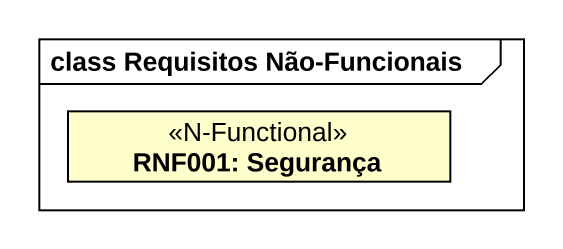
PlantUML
@startuml
mainframe class Requisitos Não-Funcionais
hide circle
hide empty members
class "RNF001: Segurança" as RNF001_Segurança <<N-Functional>>
@enduml
